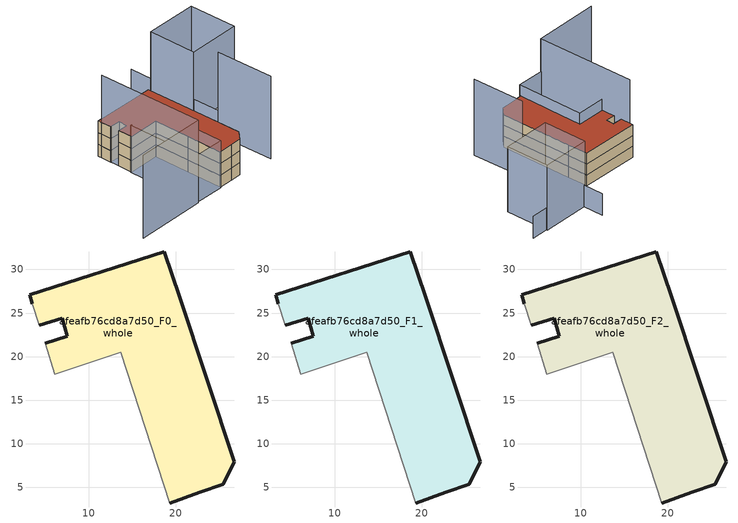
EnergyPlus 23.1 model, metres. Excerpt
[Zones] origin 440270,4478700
afeafb76cd8a7d50_F0_whole
 floor ground (EU_floor_Construction): 18.67,32 20.45,26.84 26.66,7.94 25.41,5.35 22.72,4.42 19.27,3.2 16.47,11.86 13.68,20.51 6.11,17.98 4.99,21.53 7.51,22.33 6.95,24.4 4.34,23.6 3.54,26.07 3.25,27.07 z0
 wall outside (EU_wall_Construction): 19.27,3.2 22.72,4.42 25.41,5.35 26.66,7.94 20.45,26.84 18.67,32 3.25,27.07 3.54,26.07 / 4.34,23.6 6.95,24.4 7.51,22.33 4.99,21.53 z0:3
 wall adiabatic (EU_wall_Construction): 4.99,21.53 6.11,17.98 13.68,20.51 16.47,11.86 19.27,3.2 / 3.54,26.07 4.34,23.6 z0:3
afeafb76cd8a7d50_F1_whole
 floor to afeafb76cd8a7d50_F0_whole (EU_floor_Construction): 18.67,32 20.45,26.84 26.66,7.94 25.41,5.35 22.72,4.42 19.27,3.2 16.47,11.86 13.68,20.51 6.11,17.98 4.99,21.53 7.51,22.33 6.95,24.4 4.34,23.6 3.54,26.07 3.25,27.07 z3
 wall outside (EU_wall_Construction): 19.27,3.2 22.72,4.42 25.41,5.35 26.66,7.94 20.45,26.84 18.67,32 3.25,27.07 3.54,26.07 / 4.34,23.6 6.95,24.4 7.51,22.33 4.99,21.53 z3:6
 wall adiabatic (EU_wall_Construction): 4.99,21.53 6.11,17.98 13.68,20.51 16.47,11.86 19.27,3.2 / 3.54,26.07 4.34,23.6 z3:6
afeafb76cd8a7d50_F2_whole
 floor to afeafb76cd8a7d50_F1_whole (EU_floor_Construction): 18.67,32 20.45,26.84 26.66,7.94 25.41,5.35 22.72,4.42 19.27,3.2 16.47,11.86 13.68,20.51 6.11,17.98 4.99,21.53 7.51,22.33 6.95,24.4 4.34,23.6 3.54,26.07 3.25,27.07 z6
 wall outside (EU_wall_Construction): 19.27,3.2 22.72,4.42 25.41,5.35 26.66,7.94 20.45,26.84 18.67,32 3.25,27.07 3.54,26.07 / 4.34,23.6 6.95,24.4 7.51,22.33 4.99,21.53 z6:9
 wall adiabatic (EU_wall_Construction): 4.99,21.53 6.11,17.98 13.68,20.51 16.47,11.86 19.27,3.2 / 3.54,26.07 4.34,23.6 z6:9
 roof outside (EU_roof_Construction): 25.41,5.35 26.66,7.94 20.45,26.84 18.67,32 3.25,27.07 3.54,26.07 4.34,23.6 6.95,24.4 7.51,22.33 4.99,21.53 6.11,17.98 13.68,20.51 16.47,11.86 19.27,3.2 22.72,4.42 z9
shading: 13.68,20.51 19.33,3.01 / 19.33,3.01 11.57,0.51 / 11.57,0.51 5.93,18 / 5.93,18 13.68,20.51 z0:12; 3.54,26.07 12.17,0.52 / 12.17,0.52 -4.98,-5.27 / 34.31,7.28 29.5,21.02 z0:21; 29.67,21.08 27.39,27.73 / 40.67,44.54 23.9,38.96 / 23.9,38.96 22.04,44.57 z0:6; 40.03,31.94 27.39,27.73 / 27.39,27.73 23.58,39.16 / 23.58,39.16 36.22,43.37 / 36.22,43.37 40.03,31.94 z0:18
[Building]
EU S2 Campaign: North Axis=0; Terrain=City; Solar Distribution=FullExterior
[Site:Location]
Madrid: Latitude=40.5; Longitude=-3.5; Time Zone=1; Elevation=609
[SizingPeriod:WeatherFileDays]
AnnualSizingPeriod: Begin Month=1; Begin Day of Month=1; End Month=12; End Day of Month=31; Day of Week for Start Day=Monday; Use Weather File Daylight Saving Period=No; Use Weather File Rain and Snow Indicators=No
[MATERIAL]
EU_InternalMass_Material: Roughness=MediumRough; Thickness=0.1; Conductivity=1; Density=1800; Specific Heat=900; Thermal Absorptance=0.9; Solar Absorptance=0.7; Visible Absorptance=0.7
[MATERIAL:NOMASS] Roughness=MediumRough; Thermal Absorptance=0.9; Solar Absorptance=0.7; Visible Absorptance=0.7
Name | Thermal Resistance
EU_wall_NoMass | 0.459673
EU_roof_NoMass | 0.495815
EU_floor_NoMass | 0.788942
[CONSTRUCTION]
EU_wall_Construction: EU_wall_NoMass
EU_roof_Construction: EU_roof_NoMass
EU_floor_Construction: EU_floor_NoMass
EU_InternalMass_Construction: EU_InternalMass_Material
[ZONE] Type=1; Multiplier=1; Ceiling Height=autocalculate; Floor Area=autocalculate; Part of Total Floor Area=Yes
Name | Volume
afeafb76cd8a7d50_F0_whole | 897.497
afeafb76cd8a7d50_F1_whole; afeafb76cd8a7d50_F2_whole | 897.495
[INTERNALMASS] Construction=EU_InternalMass_Construction; Surface Area=293.517
Name | Zone or ZoneList
afeafb76cd8a7d50_F0_whole_EU_InternalMass | afeafb76cd8a7d50_F0_whole
afeafb76cd8a7d50_F1_whole_EU_InternalMass | afeafb76cd8a7d50_F1_whole
afeafb76cd8a7d50_F2_whole_EU_InternalMass | afeafb76cd8a7d50_F2_whole
[OTHEREQUIPMENT] Fuel Type=Electricity; Design Level Calculation Method=Watts/Area; Power per Zone Floor Area=1; Fraction Latent=0; Fraction Radiant=0; Fraction Lost=0; Carbon Dioxide Generation Rate=0; EndUse Subcategory=EU_Step8_InternalGains
Name | Zone or ZoneList or Space or SpaceList | Schedule
EU_Step8_InternalGain_afeafb76cd8a7d50_F0_whole_f000 | afeafb76cd8a7d50_F0_whole | EU_Step8_GainSchedule_afeafb76cd8a7d50_F0_whole_f000
EU_Step8_InternalGain_afeafb76cd8a7d50_F1_whole_f000 | afeafb76cd8a7d50_F1_whole | EU_Step8_GainSchedule_afeafb76cd8a7d50_F1_whole_f000
EU_Step8_InternalGain_afeafb76cd8a7d50_F2_whole_f000 | afeafb76cd8a7d50_F2_whole | EU_Step8_GainSchedule_afeafb76cd8a7d50_F2_whole_f000
[ZONEVENTILATION:DESIGNFLOWRATE] Schedule=EU_AlwaysOn; Design Flow Rate Calculation Method=AirChanges/Hour; Air Changes per Hour=0.719161; Ventilation Type=Natural; Fan Pressure Rise=0; Fan Total Efficiency=1; Constant Term Coefficient=1; Temperature Term Coefficient=0; Velocity Term Coefficient=0; Velocity Squared Term Coefficient=0; Minimum Indoor Temperature=-100; Maximum Indoor Temperature=100; Delta Temperature=-100; Minimum Outdoor Temperature=-100; Maximum Outdoor Temperature=100; Maximum Wind Speed=40
Name | Zone or ZoneList or Space or SpaceList
EU_ConstantAir_afeafb76cd8a7d50_F0_whole | afeafb76cd8a7d50_F0_whole
EU_ConstantAir_afeafb76cd8a7d50_F1_whole | afeafb76cd8a7d50_F1_whole
EU_ConstantAir_afeafb76cd8a7d50_F2_whole | afeafb76cd8a7d50_F2_whole
[HVACTEMPLATE:THERMOSTAT] Constant Heating Setpoint=20; Constant Cooling Setpoint=50
EU_HeatOnly_afeafb76cd8a7d50_F0_whole; EU_HeatOnly_afeafb76cd8a7d50_F1_whole; EU_HeatOnly_afeafb76cd8a7d50_F2_whole
[HVACTEMPLATE:ZONE:IDEALLOADSAIRSYSTEM] System Availability Schedule=EU_AlwaysOn; Maximum Heating Supply Air Temperature=50; Minimum Cooling Supply Air Temperature=13; Maximum Heating Supply Air Humidity Ratio=0.0156; Minimum Cooling Supply Air Humidity Ratio=0.0077; Heating Limit=NoLimit; Cooling Limit=NoLimit; Heating Availability Schedule=EU_AlwaysOn; Cooling Availability Schedule=EU_CoolingOff; Dehumidification Control Type=ConstantSensibleHeatRatio; Cooling Sensible Heat Ratio=0.7; Dehumidification Setpoint=60; Humidification Control Type=None; Humidification Setpoint=30; Outdoor Air Method=None; Outdoor Air Flow Rate per Person=0.00944; Outdoor Air Flow Rate per Zone Floor Area=0; Outdoor Air Flow Rate per Zone=0; Demand Controlled Ventilation Type=None; Outdoor Air Economizer Type=NoEconomizer; Heat Recovery Type=None; Sensible Heat Recovery Effectiveness=0.7; Latent Heat Recovery Effectiveness=0.65
Name | Template Thermostat
afeafb76cd8a7d50_F0_whole | EU_HeatOnly_afeafb76cd8a7d50_F0_whole
afeafb76cd8a7d50_F1_whole | EU_HeatOnly_afeafb76cd8a7d50_F1_whole
afeafb76cd8a7d50_F2_whole | EU_HeatOnly_afeafb76cd8a7d50_F2_whole
[SIZING:ZONE] Zone Cooling Design Supply Air Temperature Input Method=SupplyAirTemperature; Zone Cooling Design Supply Air Temperature=13; Zone Heating Design Supply Air Temperature Input Method=SupplyAirTemperature; Zone Heating Design Supply Air Temperature=50; Zone Cooling Design Supply Air Humidity Ratio=0.008; Zone Heating Design Supply Air Humidity Ratio=0.008; Cooling Design Air Flow Method=DesignDay; Cooling Design Air Flow Rate=0; Cooling Minimum Air Flow per Zone Floor Area=0.000762; Cooling Minimum Air Flow=0; Cooling Minimum Air Flow Fraction=0.2; Heating Design Air Flow Method=DesignDay; Heating Design Air Flow Rate=0; Heating Maximum Air Flow per Zone Floor Area=0.002032; Heating Maximum Air Flow=0.141576; Heating Maximum Air Flow Fraction=0.3; Account for Dedicated Outdoor Air System=No; Dedicated Outdoor Air System Control Strategy=NeutralSupplyAir; Dedicated Outdoor Air Low Setpoint Temperature for Design=autosize; Dedicated Outdoor Air High Setpoint Temperature for Design=autosize; Zone Load Sizing Method=Sensible Load Only No Latent Load; Zone Latent Cooling Design Supply Air Humidity Ratio Input Method=HumidityRatioDifference; Zone Cooling Design Supply Air Humidity Ratio Difference=0.005; Zone Latent Heating Design Supply Air Humidity Ratio Input Method=HumidityRatioDifference; Zone Humidification Design Supply Air Humidity Ratio Difference=0.005
afeafb76cd8a7d50_F0_whole; afeafb76cd8a7d50_F1_whole; afeafb76cd8a7d50_F2_whole
[SCHEDULE:CONSTANT]
Name | Hourly Value
EU_AlwaysOn | 1
EU_CoolingOff | 0
[SCHEDULE:FILE] Column Number=1; Rows to Skip at Top=0; Number of Hours of Data=8760; Column Separator=Comma; Interpolate to Timestep=No; Minutes per Item=60; Adjust Schedule for Daylight Savings=Yes
Name | File
EU_Step8_GainSchedule_afeafb76cd8a7d50_F0_whole_f000 | ../../schedules/afeafb76cd8a7d50/afeafb76cd8a7d50_F0_whole_f000_gain.csv
EU_Step8_GainSchedule_afeafb76cd8a7d50_F1_whole_f000 | ../../schedules/afeafb76cd8a7d50/afeafb76cd8a7d50_F1_whole_f000_gain.csv
EU_Step8_GainSchedule_afeafb76cd8a7d50_F2_whole_f000 | ../../schedules/afeafb76cd8a7d50/afeafb76cd8a7d50_F2_whole_f000_gain.csv
